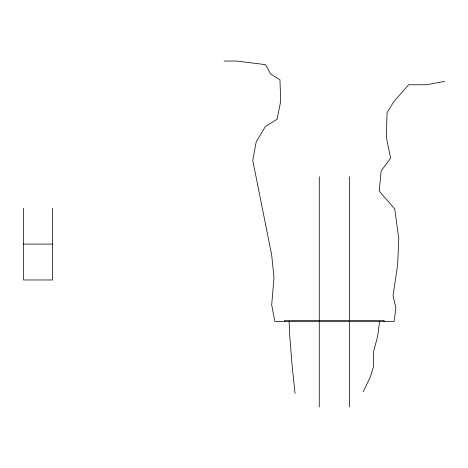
<?xml version="1.0" encoding="UTF-8"?>
<svg xmlns="http://www.w3.org/2000/svg" width="468" height="468" viewBox="0 0 468 468"><rect width="100%" height="100%" fill="white"/><g stroke="black" fill="none" stroke-linecap="round" stroke-linejoin="round"><path stroke-width="0.7" d="M379.548 321.469L377.688 336.258L373.639 351.287L373.639 366.315L370.17 377.296L363.232 391.751M444.6 81.414L426.582 84.772L408.617 84.772L393.524 102.024L387.054 112.806L386.334 137.247L390.645 158.09L381.151 170.937L379.232 191.143L394.758 208.974L398.783 238.879L397.63 264.759L393.032 295.811L395.91 307.891L394.161 321.469L274.897 321.469L271.686 305.013L273.985 277.407L271.68 254.955L252.755 160.337L256.195 141.985L265.374 126.5L277.079 119.276L280.671 101.304L279.952 79.741L270.609 73.991L265.578 64.648L236.826 61.056L224.084 61.056M23.4 244.091L52.551 244.091M295.027 393.483L292.137 365.736L289.821 336.837L289.136 321.469M384.07 321.469L384.07 320.352L284.62 320.352L284.62 321.469M349.409 176.705L349.409 406.944M319.275 176.705L319.275 406.944M52.551 208.213L52.551 279.969L23.4 279.969L23.4 208.213"/></g></svg>
